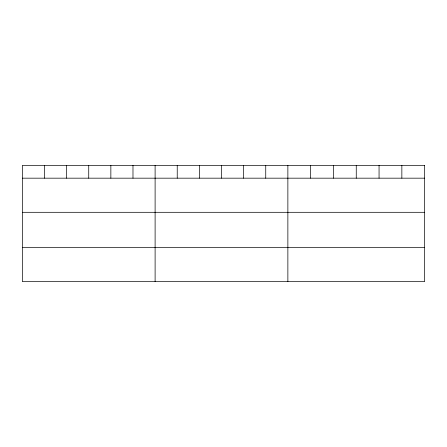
<?xml version="1.0" encoding="UTF-8"?>
<svg xmlns="http://www.w3.org/2000/svg" width="447" height="447" viewBox="0 0 447 447"><rect width="100%" height="100%" fill="white"/><g stroke="black" fill="none" stroke-linecap="round" stroke-linejoin="round"><path stroke-width="0.67" d="M22.35 178.174L424.65 178.174M22.35 212.308L424.65 212.308M22.35 247.476L424.65 247.476M401.853 165.396L401.853 178.174M379.056 165.396L379.056 178.174M356.259 165.396L356.259 178.174M333.462 165.396L333.462 178.174M310.665 165.396L310.665 178.174M287.868 165.396L287.868 281.604M265.741 165.396L265.741 178.174M243.615 165.396L243.615 178.174M221.488 165.396L221.488 178.174M199.362 165.396L199.362 178.174M177.235 165.396L177.235 178.174M155.109 165.396L155.109 281.604M132.982 165.396L132.982 178.174M110.856 165.396L110.856 178.174M88.73 165.396L88.73 178.174M66.603 165.396L66.603 178.174M44.476 165.396L44.476 178.174M424.65 165.396L22.35 165.396L22.35 281.604L424.65 281.604L424.65 165.396"/></g></svg>
